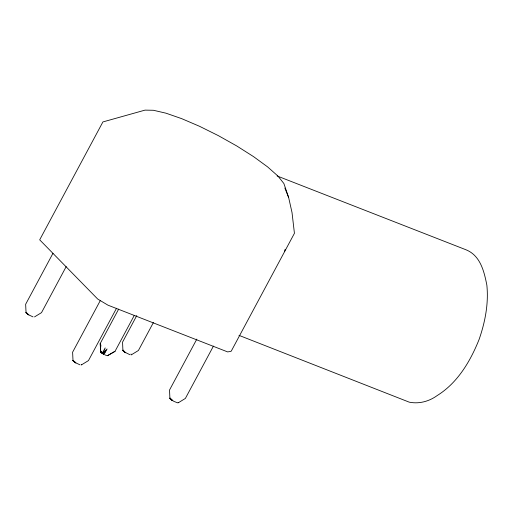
<?xml version="1.0" encoding="UTF-8"?>
<svg xmlns="http://www.w3.org/2000/svg" width="513" height="513" viewBox="0 0 513 513"><rect width="100%" height="100%" fill="white"/><g stroke="black" fill="none" stroke-linecap="round" stroke-linejoin="round"><path stroke-width="0.77" d="M284.58 251.671L285.087 249.414M104.562 352.835L105.999 350.046M52.974 253.307L25.65 304.267L26.048 312.712L28.85 314.944L33.05 316.887M66.209 266.574L41.508 312.641L34.518 316.912M100.304 300.554L72.609 352.207L73.013 360.658L75.809 362.883L80.009 364.833M116.541 308.236L88.467 360.588L81.253 365.012L81.413 364.551M100.824 346.249L100.715 344.742L100.554 351.649L103.062 353.874L107.082 348.975L104.024 354.412L100.612 351.918L100.221 343.511L118.65 309.134M115.021 351.328L107.397 355.727L115.021 351.328L134.201 315.553M136.779 315.585L122.556 342.113L122.896 350.251L123.312 351.001M153.387 322.568L138.414 350.488L131.2 354.913L131.007 354.008M196.838 339.099L169.521 390.053L169.918 398.505L173.811 401.346L177.658 402.852M213.446 346.083L185.373 398.434L178.158 402.859L178.319 402.397M101.459 352.784L100.612 351.918L102.19 353.316L105.184 347.91L103.062 353.874L100.753 351.514L100.221 343.511M27.016 313.7L26.048 312.712L27.849 314.309L26.208 312.25M72.942 360.35L75.809 362.883L72.942 360.35L74.808 362.255L73.013 360.658L73.975 361.646M129.956 354.733L124.762 352.155L123.12 350.097M170.887 399.492L169.918 398.505L171.72 400.102L170.079 398.037M106.742 355.58L104.998 354.893M277.103 175.959L465.81 249.703C480.354 255.403 484.163 271.409 486.863 285.202C488.716 303.664 485.138 322.061 479.097 339.465C470.344 361.325 457.615 382.858 437.166 395.574C429.15 401.397 419.044 404.173 409.239 402.16L238.968 335.348M122.896 350.251L125.756 352.79M169.854 398.197L172.714 400.736L171.137 399.114M100.753 351.514L104.024 354.412M25.983 312.404L28.85 314.944M100.554 351.649L102.19 353.316M284.856 188.04L288.639 197.486L292.012 212.517L294.43 233.3L231.222 351.187L230.157 351.501L227.65 351.912L107.967 305.171L97.688 299.034L39.693 239.827L102.901 121.934L144.999 110.128L153.438 110.276L165.936 113.174L181.653 118.638L199.512 126.288L218.294 135.605L236.724 145.948L253.537 156.619L267.6 166.892L277.943 176.062L283.869 183.5L288.639 197.486M124.762 352.155L122.96 350.559L124.762 352.155"/></g></svg>
